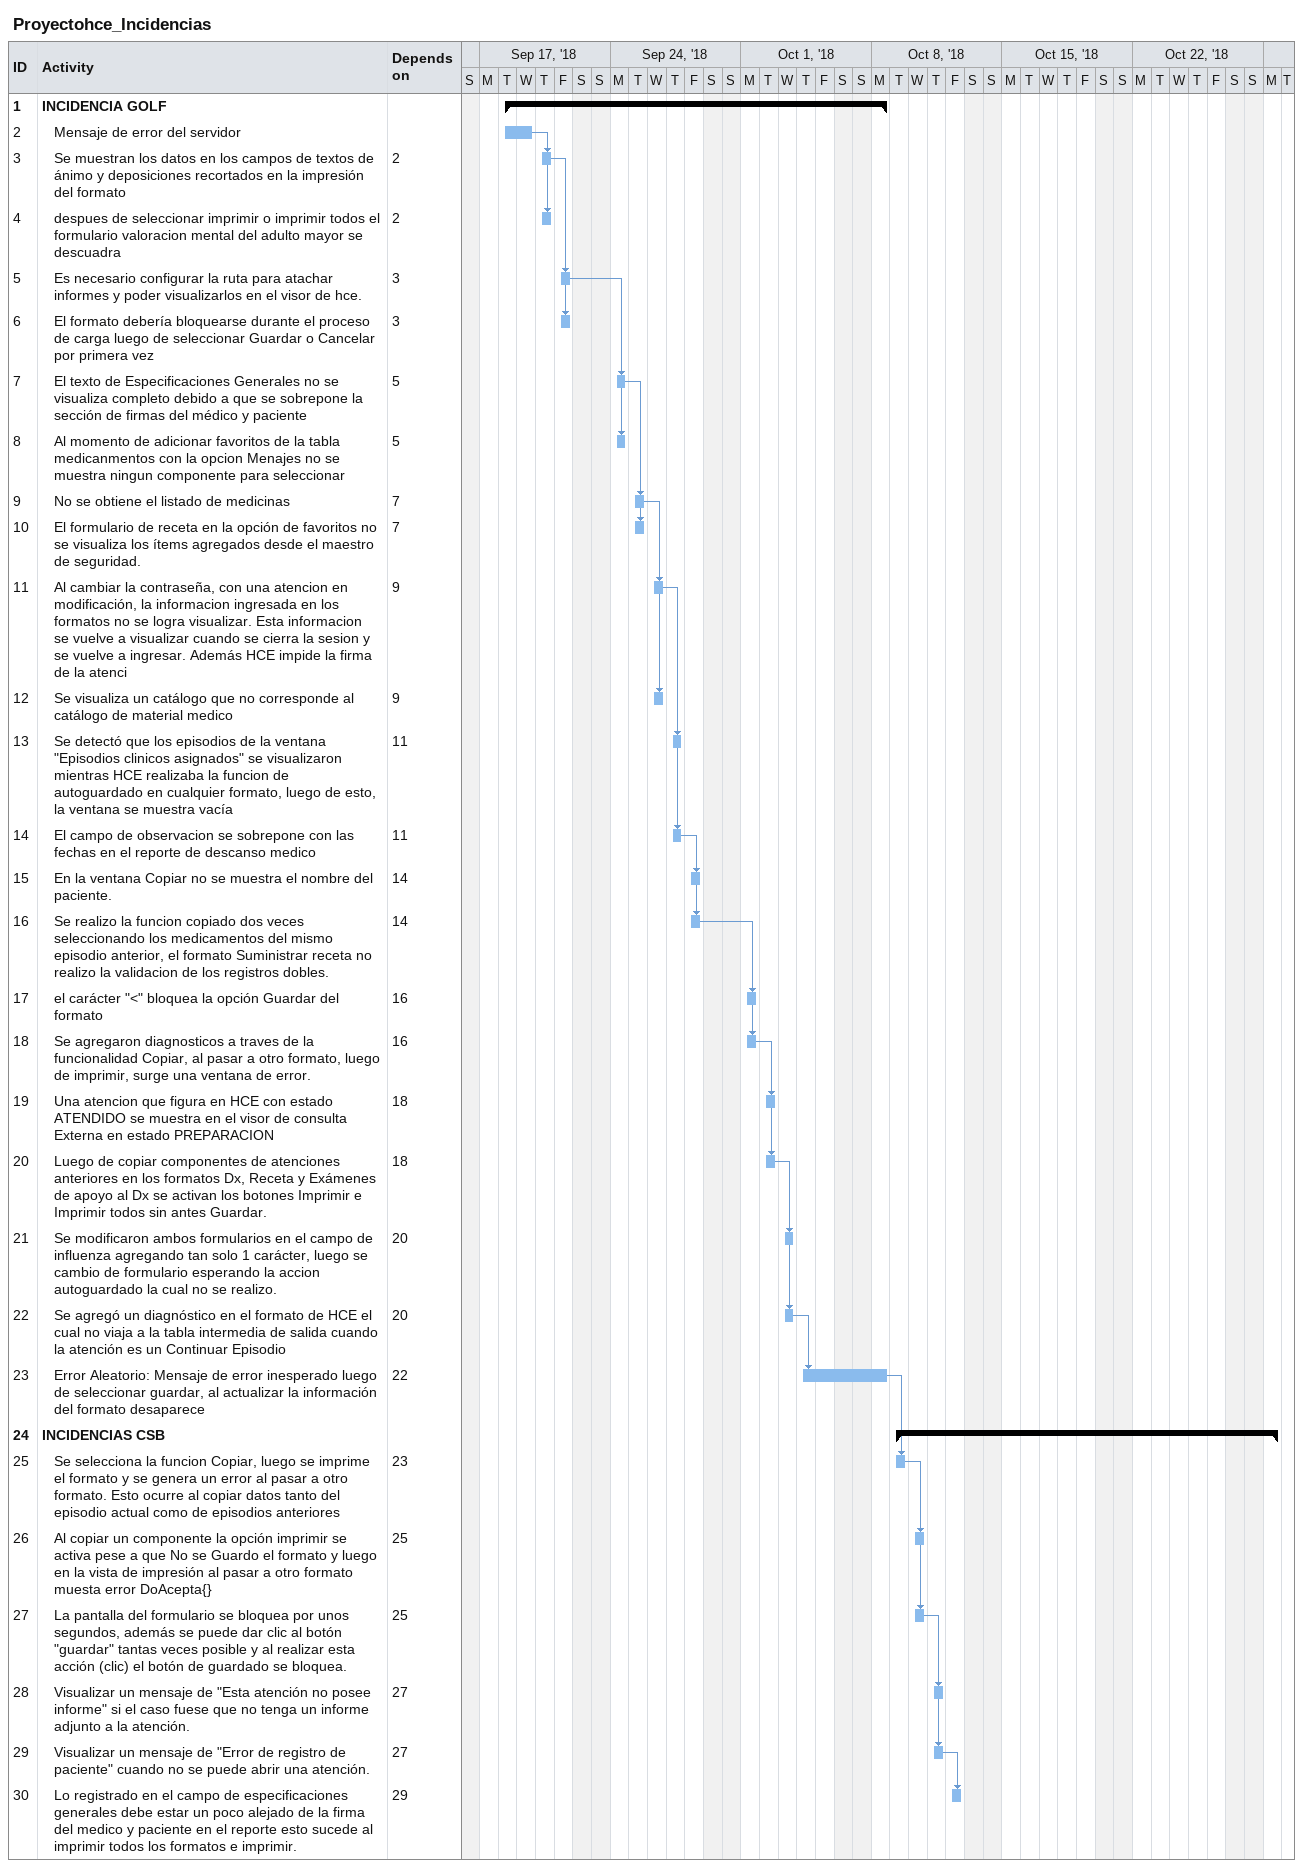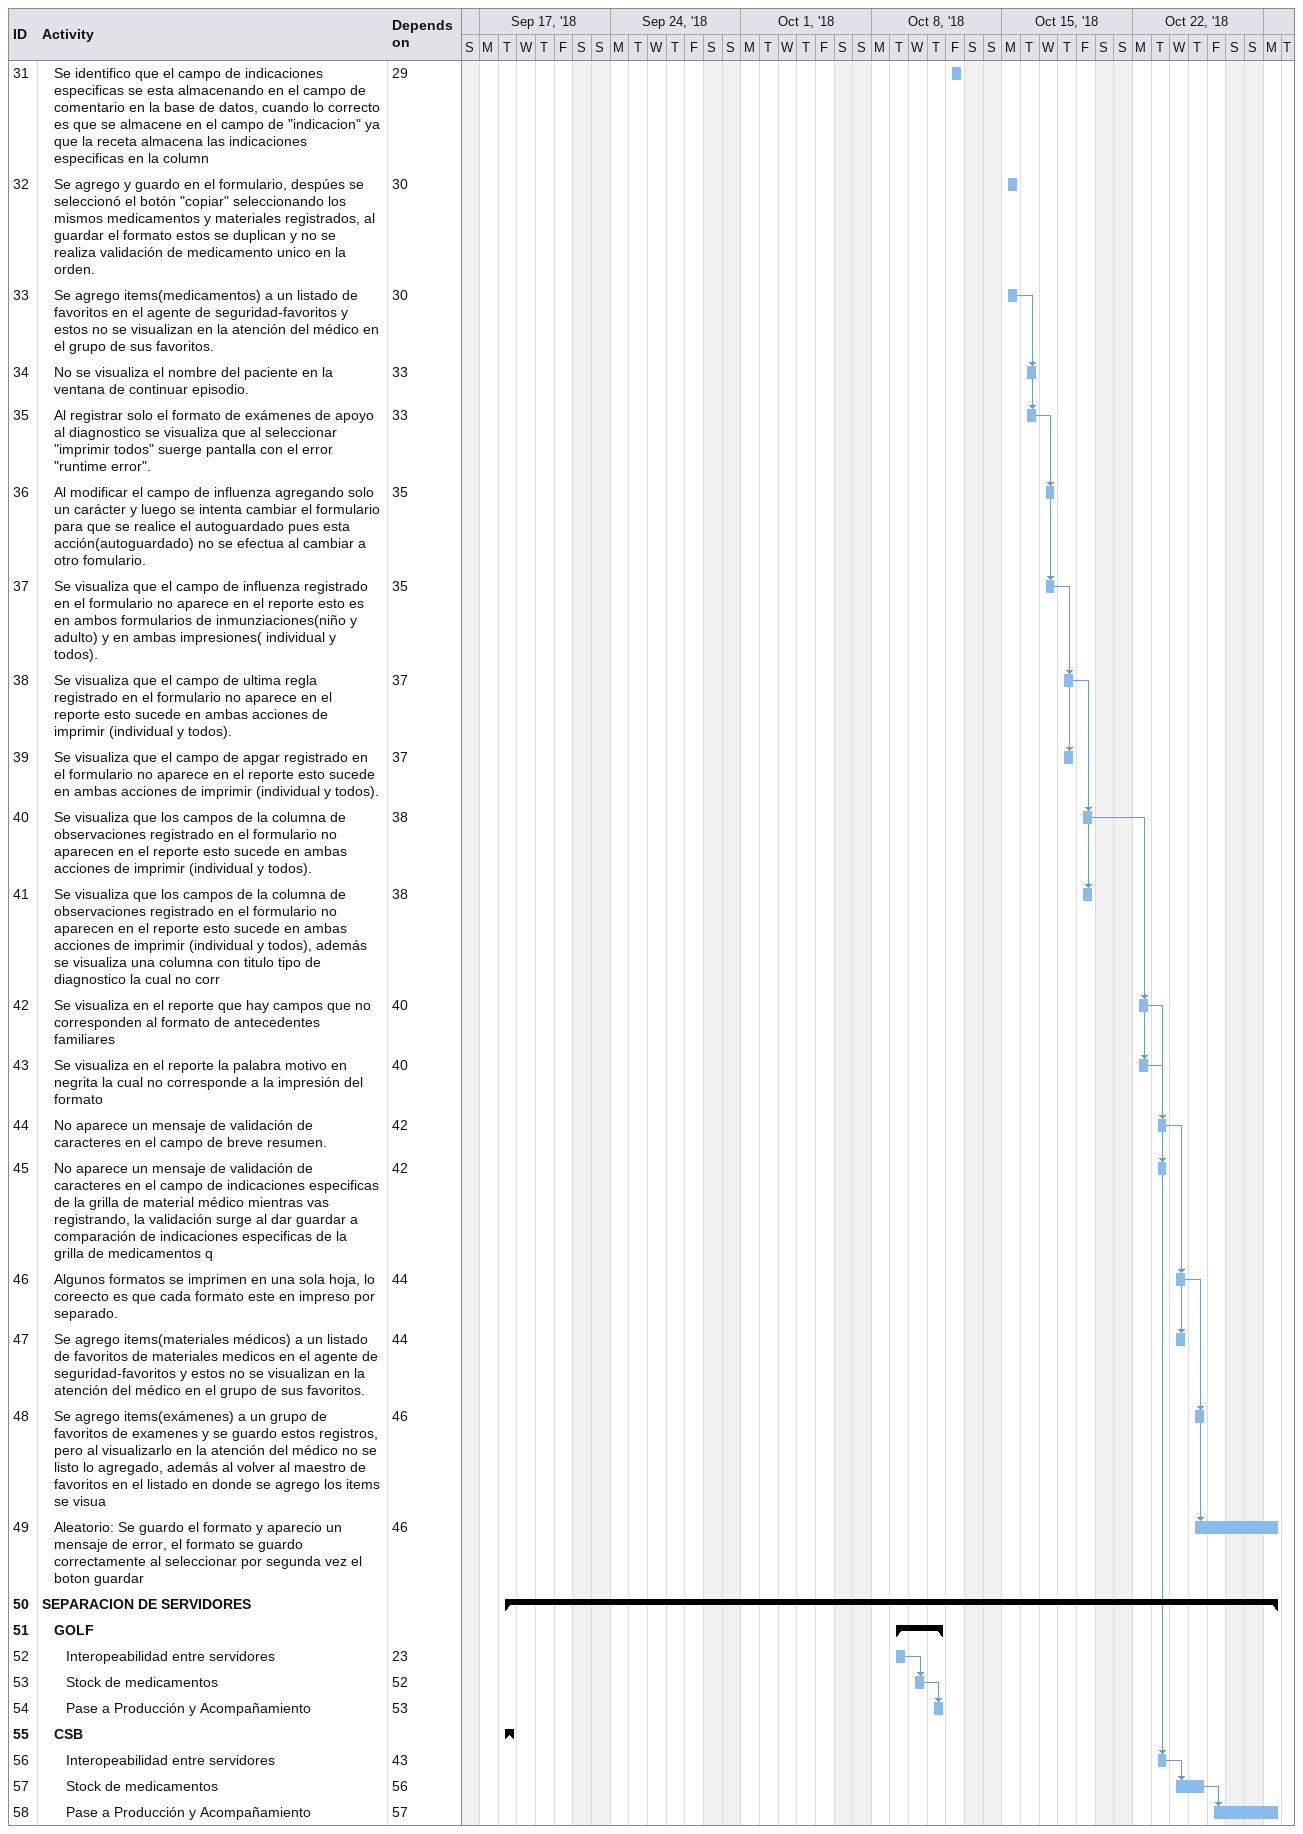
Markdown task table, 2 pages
Proyectohce_Incidencias

| ID | Level | Task | Start | Finish | Predecessors |
|---|---|---|---|---|---|
| 1 | 1 | **INCIDENCIA GOLF** | 2018-09-18 | 2018-10-08 |  |
| 2 | 2 | Mensaje de error del servidor | 2018-09-18 | 2018-09-19 |  |
| 3 | 2 | Se muestran los datos en los campos de textos de ánimo y deposiciones recortados en la impresión del formato | 2018-09-20 | 2018-09-20 | 2 |
| 4 | 2 | despues de seleccionar imprimir o imprimir todos el formulario valoracion mental del adulto mayor se descuadra | 2018-09-20 | 2018-09-20 | 2 |
| 5 | 2 | Es necesario configurar la ruta para atachar informes y poder visualizarlos en el visor de hce. | 2018-09-21 | 2018-09-21 | 3 |
| 6 | 2 | El formato debería bloquearse durante el proceso de carga luego de seleccionar Guardar o Cancelar por primera vez | 2018-09-21 | 2018-09-21 | 3 |
| 7 | 2 | El texto de Especificaciones Generales no se visualiza completo debido a que se sobrepone la sección de firmas del médico y paciente | 2018-09-24 | 2018-09-24 | 5 |
| 8 | 2 | Al momento de adicionar favoritos de la tabla medicanmentos con la opcion Menajes no se muestra ningun componente para seleccionar | 2018-09-24 | 2018-09-24 | 5 |
| 9 | 2 | No se obtiene el listado de medicinas | 2018-09-25 | 2018-09-25 | 7 |
| 10 | 2 | El formulario de receta en la opción de favoritos no se visualiza los ítems agregados desde el maestro de seguridad. | 2018-09-25 | 2018-09-25 | 7 |
| 11 | 2 | Al cambiar la contraseña, con una atencion en modificación, la informacion ingresada en los formatos no se logra visualizar. Esta informacion se vuelve a visualizar cuando se cierra la sesion y se vuelve a ingresar. Además HCE impide la firma de la atenci | 2018-09-26 | 2018-09-26 | 9 |
| 12 | 2 | Se visualiza un catálogo que no corresponde al catálogo de material medico | 2018-09-26 | 2018-09-26 | 9 |
| 13 | 2 | Se detectó que los episodios de la ventana "Episodios clinicos asignados" se visualizaron mientras HCE realizaba la funcion de autoguardado en cualquier formato, luego de esto, la ventana se muestra vacía | 2018-09-27 | 2018-09-27 | 11 |
| 14 | 2 | El campo de observacion se sobrepone con las fechas en el reporte de descanso medico | 2018-09-27 | 2018-09-27 | 11 |
| 15 | 2 | En la ventana Copiar no se muestra el nombre del paciente. | 2018-09-28 | 2018-09-28 | 14 |
| 16 | 2 | Se realizo la funcion copiado dos veces seleccionando los medicamentos del mismo episodio anterior, el formato Suministrar receta no realizo la validacion de los registros dobles. | 2018-09-28 | 2018-09-28 | 14 |
| 17 | 2 | el carácter "<" bloquea la opción Guardar del formato | 2018-10-01 | 2018-10-01 | 16 |
| 18 | 2 | Se agregaron diagnosticos a traves de la funcionalidad Copiar, al pasar a otro formato, luego de imprimir, surge una ventana de error. | 2018-10-01 | 2018-10-01 | 16 |
| 19 | 2 | Una atencion que figura en HCE con estado ATENDIDO se muestra en el visor de consulta Externa en estado PREPARACION | 2018-10-02 | 2018-10-02 | 18 |
| 20 | 2 | Luego de copiar componentes de atenciones anteriores en los formatos Dx, Receta y Exámenes de apoyo al Dx se activan los botones Imprimir e Imprimir todos sin antes Guardar. | 2018-10-02 | 2018-10-02 | 18 |
| 21 | 2 | Se modificaron ambos formularios en el campo de influenza agregando tan solo 1 carácter, luego se cambio de formulario esperando la accion autoguardado la cual no se realizo. | 2018-10-03 | 2018-10-03 | 20 |
| 22 | 2 | Se agregó un diagnóstico en el formato de HCE el cual no viaja a la tabla intermedia de salida cuando la atención es un Continuar Episodio | 2018-10-03 | 2018-10-03 | 20 |
| 23 | 2 | Error Aleatorio: Mensaje de error inesperado luego de seleccionar guardar, al actualizar la información del formato desaparece | 2018-10-04 | 2018-10-08 | 22 |
| 24 | 1 | **INCIDENCIAS CSB** | 2018-10-09 | 2018-10-29 |  |
| 25 | 2 | Se selecciona la funcion Copiar, luego se imprime el formato y se genera un error al pasar a otro formato. Esto ocurre al copiar datos tanto del episodio actual como de episodios anteriores | 2018-10-09 | 2018-10-09 | 23 |
| 26 | 2 | Al copiar un componente la opción imprimir se activa pese a que No se Guardo el formato y luego en la vista de impresión al pasar a otro formato muesta error DoAcepta{} | 2018-10-10 | 2018-10-10 | 25 |
| 27 | 2 | La pantalla del formulario se bloquea por unos segundos, además se puede dar clic al botón "guardar" tantas veces posible y al realizar esta acción (clic) el botón de guardado se bloquea. | 2018-10-10 | 2018-10-10 | 25 |
| 28 | 2 | Visualizar un mensaje de "Esta atención no posee informe" si el caso fuese que no tenga un informe adjunto a la atención. | 2018-10-11 | 2018-10-11 | 27 |
| 29 | 2 | Visualizar un mensaje de "Error de registro de paciente" cuando no se puede abrir una atención. | 2018-10-11 | 2018-10-11 | 27 |
| 30 | 2 | Lo registrado en el campo de especificaciones generales debe estar un poco alejado de la firma del medico y paciente en el reporte esto sucede al imprimir todos los formatos e imprimir. | 2018-10-12 | 2018-10-12 | 29 |
| 31 | 2 | Se identifico que el campo de indicaciones especificas se esta almacenando en el campo de comentario en la base de datos, cuando lo correcto es que se almacene en el campo de "indicacion" ya que la receta almacena las indicaciones especificas en la column | 2018-10-12 | 2018-10-12 | 29 |
| 32 | 2 | Se agrego y guardo en el formulario, despúes se seleccionó el botón "copiar" seleccionando los mismos medicamentos y materiales registrados, al guardar el formato estos se duplican y no se realiza validación de medicamento unico en la orden. | 2018-10-15 | 2018-10-15 | 30 |
| 33 | 2 | Se agrego items(medicamentos) a un listado de favoritos en el agente de seguridad-favoritos y estos no se visualizan en la atención del médico en el grupo de sus favoritos. | 2018-10-15 | 2018-10-15 | 30 |
| 34 | 2 | No se visualiza el nombre del paciente en la ventana de continuar episodio. | 2018-10-16 | 2018-10-16 | 33 |
| 35 | 2 | Al registrar solo el formato de exámenes de apoyo al diagnostico se visualiza que al seleccionar "imprimir todos" suerge pantalla con el error "runtime error". | 2018-10-16 | 2018-10-16 | 33 |
| 36 | 2 | Al modificar el campo de influenza agregando solo un carácter y luego se intenta cambiar el formulario para que se realice el autoguardado pues esta acción(autoguardado) no se efectua al cambiar a otro fomulario. | 2018-10-17 | 2018-10-17 | 35 |
| 37 | 2 | Se visualiza que el campo de influenza registrado en el formulario no aparece en el reporte esto es en ambos formularios de inmunziaciones(niño y adulto) y en ambas impresiones( individual y todos). | 2018-10-17 | 2018-10-17 | 35 |
| 38 | 2 | Se visualiza que el campo de ultima regla registrado en el formulario no aparece en el reporte esto sucede en ambas acciones de imprimir (individual y todos). | 2018-10-18 | 2018-10-18 | 37 |
| 39 | 2 | Se visualiza que el campo de apgar registrado en el formulario no aparece en el reporte esto sucede en ambas acciones de imprimir (individual y todos). | 2018-10-18 | 2018-10-18 | 37 |
| 40 | 2 | Se visualiza que los campos de la columna de observaciones registrado en el formulario no aparecen en el reporte esto sucede en ambas acciones de imprimir (individual y todos). | 2018-10-19 | 2018-10-19 | 38 |
| 41 | 2 | Se visualiza que los campos de la columna de observaciones registrado en el formulario no aparecen en el reporte esto sucede en ambas acciones de imprimir (individual y todos), además se visualiza una columna con titulo tipo de diagnostico la cual no corr | 2018-10-19 | 2018-10-19 | 38 |
| 42 | 2 | Se visualiza en el reporte que hay campos que no corresponden al formato de antecedentes familiares | 2018-10-22 | 2018-10-22 | 40 |
| 43 | 2 | Se visualiza en el reporte la palabra motivo en negrita la cual no corresponde a la impresión del formato | 2018-10-22 | 2018-10-22 | 40 |
| 44 | 2 | No aparece un mensaje de validación de caracteres en el campo de breve resumen. | 2018-10-23 | 2018-10-23 | 42 |
| 45 | 2 | No aparece un mensaje de validación de caracteres en el campo de indicaciones especificas de la grilla de material médico mientras vas registrando, la validación surge al dar guardar a comparación de indicaciones especificas de la grilla de medicamentos q | 2018-10-23 | 2018-10-23 | 42 |
| 46 | 2 | Algunos formatos se imprimen en una sola hoja, lo coreecto es que cada formato este en impreso por separado. | 2018-10-24 | 2018-10-24 | 44 |
| 47 | 2 | Se agrego items(materiales médicos) a un listado de favoritos de materiales medicos en el agente de seguridad-favoritos y estos no se visualizan en la atención del médico en el grupo de sus favoritos. | 2018-10-24 | 2018-10-24 | 44 |
| 48 | 2 | Se agrego items(exámenes) a un grupo de favoritos de examenes y se guardo estos registros, pero al visualizarlo en la atención del médico no se listo lo agregado, además al volver al maestro de favoritos en el listado en donde se agrego los items se visua | 2018-10-25 | 2018-10-25 | 46 |
| 49 | 2 | Aleatorio: Se guardo el formato y aparecio un mensaje de error, el formato se guardo correctamente al seleccionar por segunda vez el boton guardar | 2018-10-25 | 2018-10-29 | 46 |
| 50 | 1 | **SEPARACION DE SERVIDORES** | 2018-09-18 | 2018-10-29 |  |
| 51 | 2 | **GOLF** | 2018-10-09 | 2018-10-11 |  |
| 52 | 3 | Interopeabilidad entre servidores | 2018-10-09 | 2018-10-09 | 23 |
| 53 | 3 | Stock de medicamentos | 2018-10-10 | 2018-10-10 | 52 |
| 54 | 3 | Pase a Producción y Acompañamiento | 2018-10-11 | 2018-10-11 | 53 |
| 55 | 2 | **CSB** | 2018-09-18 | 2018-09-18 |  |
| 56 | 3 | Interopeabilidad entre servidores | 2018-10-23 | 2018-10-23 | 43 |
| 57 | 3 | Stock de medicamentos | 2018-10-24 | 2018-10-25 | 56 |
| 58 | 3 | Pase a Producción y Acompañamiento | 2018-10-26 | 2018-10-29 | 57 |
